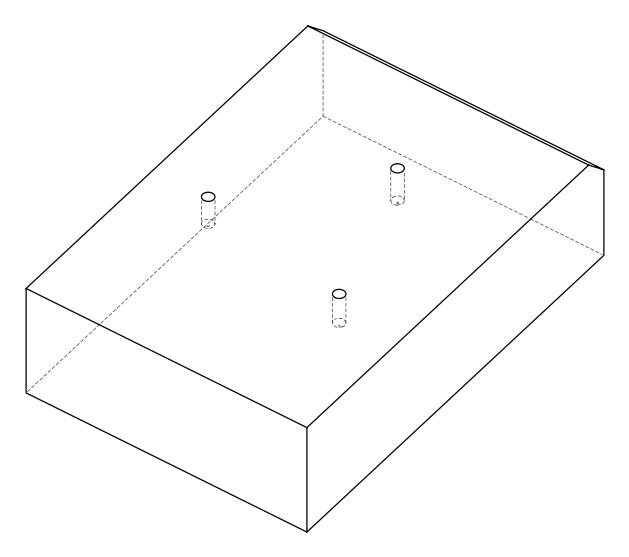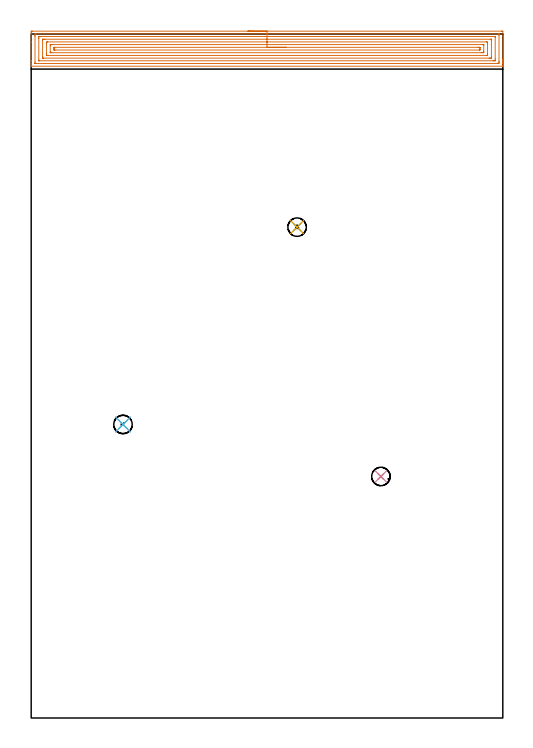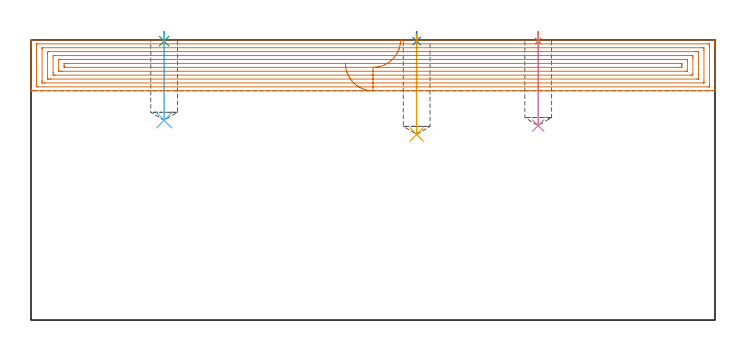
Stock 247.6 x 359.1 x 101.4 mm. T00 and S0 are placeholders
(PLAN: 7 operations, 2 tool changes, 14.6 min)
(1 SPOT_DRILL | STEP1POCKET | NXT0321_9005460120000 | 0.03 min | 1 mm3)
(2 SPOT_DRILL_1 | STEP1POCKET_1 | NXT0321_9005460120000 | 0.03 min | 1 mm3)
(3 SPOT_DRILL_2 | STEP1POCKET_2 | NXT0321_9005460120000 | 0.03 min | 2 mm3)
(4 DRILL_BLIND_HOLE_INTO_CENTER | STEP1POCKET | UGT0301_492 | 0.13 min | 2137 mm3)
(5 DRILL_BLIND_HOLE_INTO_CENTER_1 | STEP1POCKET_1 | UGT0301_492 | 0.15 min | 2372 mm3)
(6 DRILL_BLIND_HOLE_INTO_CENTER_2 | STEP1POCKET_2 | UGT0301_492 | 0.13 min | 1998 mm3)
(7 AREA_MILL | FG_CHAMFER_SURFACE | UGT0205_001 | 14.15 min | 41913 mm3)
(TOOL NXT0321_9005460120000 | NC Spot Drill, 142deg, 12mm, Carbide, Uncoated | D12 PA142 FL30 Z2)
(TOOL UGT0301_492 | Carbide Drill 9.7 mm | D9.7 PA118 FL87 Z2)
(TOOL UGT0205_001 | Chamfer Mill 20 x 3 x 45 deg. | D20 FL50 Z2)
(OP 1 SPOT_DRILL)
G17 G21 G94 G90
T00 M6
G54
G17 G0 G90 X183.6 Y126.8 S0 M3
G43 Z111.4 H0
G94 G81 G98 Z100.983 F250. R104.4
G80
M5
M2
(OP 2 SPOT_DRILL_1)
G17 G21 G94 G90
T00 M6
G54
G17 G0 G90 X139.6 Y257.7 S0 M3
G43 Z111.4 H0
G94 G81 G98 Z100.983 F250. R104.4
G80
M5
M2
(OP 3 SPOT_DRILL_2)
G17 G21 G94 G90
T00 M6
G54
G17 G0 G90 X48.2 Y154.1 S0 M3
G43 Z111.4 H0
G94 G81 G98 Z100.983 F250. R104.4
G80
M5
M2
(OP 4 DRILL_BLIND_HOLE_INTO_CENTER)
G17 G21 G94 G90
T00 M6
G54
G17 G0 G90 X183.6 Y126.8 S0 M3
G43 Z111.4 H0
G94 G81 G98 Z70.4 F250. R103.4
G80
M5
M2
(OP 5 DRILL_BLIND_HOLE_INTO_CENTER_1)
G17 G21 G94 G90
T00 M6
G54
G17 G0 G90 X139.6 Y257.7 S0 M3
G43 Z111.4 H0
G94 G81 G98 Z67.2 F250. R103.4
G80
M5
M2
(OP 6 DRILL_BLIND_HOLE_INTO_CENTER_2)
G17 G21 G94 G90
T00 M6
G54
G17 G0 G90 X48.2 Y154.1 S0 M3
G43 Z111.4 H0
G94 G81 G98 Z72.3 F250. R103.4
G80
M5
M2
(OP 7 AREA_MILL)
G17 G21 G94 G90
T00 M6
G54
G17 G0 G90 X113.8 Y360.6 S1061 M3
G43 Z111.4 H0
Z93.
G94 G1 X113.838 Z92.128 F250.
X113.952 Z91.263
X114.141 Z90.412
X114.403 Z89.58
X114.737 Z88.774
X115.14 Z88.
X115.609 Z87.264
X116.14 Z86.572
X116.729 Z85.929
X117.372 Z85.34
X118.064 Z84.808
X118.8 Z84.34
X119.574 Z83.937
X120.38 Z83.603
X121.212 Z83.341
X122.064 Z83.152
X122.928 Z83.038
X123.8 Z83.
X246.991
X247.469 Y360.595 Z83.003
X247.59 Y360.592 Z83.006
X247.6 Y360.466 Z83.131
Y345.848 Z97.747
Y345.249 Z98.345
Y344.69 Z98.907
Y344.37 Z99.226
Y343.811 Z99.785
Y343.492 Z100.103
X247.599 Y342.5 Z101.1
X247.59 Y342.206 Z101.393
X247.437 Y342.2 Z101.4
X0.162
X0.01 Y342.206 Z101.393
X0. Y342.501 Z101.099
Y342.852 Z100.747
Y343.492 Z100.103
Y344.69 Z98.907
Y345.249 Z98.345
Y354.775 Z88.822
Y359.588 Z84.009
X0.005 Y360.187 Z83.41
X0.01 Y360.592 Z83.005
X0.194 Y360.596 Z83.002
X0.609 Y360.6 Z83.
X123.8
Y359.186 Z84.414
X245.206 Y359.185 Z84.415
X245.331
X245.561 Y359.18 Z84.42
X245.584 Y359.179 Z84.421
X245.59 Y359.167 Z84.433
X245.596 Y359.137 Z84.463
X245.598 Y359.107 Z84.493
X245.6 Y358.92 Z84.68
Y358.43 Z85.17
Y344.861 Z98.739
X245.598 Y344.37 Z99.23
X245.594 Y343.988 Z99.612
X245.58 Y343.621 Z99.979
X245.206 Y343.616 Z99.984
X245.081 Y343.615 Z99.985
X2.394
X2.269
X2.039 Y343.62 Z99.98
X2.016 Y343.621 Z99.979
X2.01 Y343.634 Z99.966
X2.004 Y343.663 Z99.937
X2.002 Y343.693 Z99.907
X2. Y343.879 Z99.721
Y344.37 Z99.23
Y357.939 Z85.661
X2.002 Y358.43 Z85.17
X2.006 Y358.812 Z84.788
X2.02 Y359.179 Z84.421
X2.394 Y359.184 Z84.416
X2.52 Y359.185 Z84.415
X123.8 Y359.186 Z84.414
Y357.772 Z85.828
X243.42 Y357.771 Z85.829
X243.495 Y357.77 Z85.83
X243.554 Y357.768 Z85.832
X243.586 Y357.765 Z85.835
X243.59 Y357.727 Z85.873
X243.597 Y357.551 Z86.049
X243.6 Y357.375 Z86.225
Y345.951 Z97.649
X243.596 Y345.249 Z98.351
X243.592 Y345.08 Z98.52
X243.58 Y345.035 Z98.565
X243.532 Y345.033 Z98.567
X243.42 Y345.031 Z98.569
X242.752 Y345.029 Z98.571
X242.528 Y345.028 Z98.572
X4.18 Y345.029 Z98.571
X4.105 Y345.03 Z98.57
X4.046 Y345.032 Z98.568
X4.015 Y345.035 Z98.565
X4.01 Y345.073 Z98.527
X4.004 Y345.249 Z98.351
X4.001 Y345.425 Z98.175
X4. Y356.849 Z86.751
X4.004 Y357.551 Z86.049
X4.008 Y357.72 Z85.88
X4.02 Y357.765 Z85.835
X4.068 Y357.767 Z85.833
X4.18 Y357.769 Z85.831
X4.848 Y357.771 Z85.829
X5.072 Y357.772 Z85.828
X123.8
Y356.357 Z87.243
X241.063
X241.47 Y356.355 Z87.245
X241.554 Y356.353 Z87.247
X241.586 Y356.351 Z87.249
X241.59 Y356.313 Z87.287
X241.594 Y356.217 Z87.383
X241.6 Y355.828 Z87.772
Y347.006 Z96.594
X241.596 Y346.584 Z97.016
X241.593 Y346.479 Z97.121
X241.591 Y346.457 Z97.143
X241.573 Y346.45 Z97.15
X241.506 Y346.447 Z97.153
X241.314 Y346.444 Z97.156
X240.742 Y346.443 Z97.157
X240.422
X6.537
X6.13 Y346.445 Z97.155
X6.046 Y346.447 Z97.153
X6.014 Y346.449 Z97.151
X6.01 Y346.487 Z97.113
X6.006 Y346.583 Z97.017
X6. Y346.972 Z96.628
Y355.794 Z87.806
X6.004 Y356.216 Z87.384
X6.007 Y356.321 Z87.279
X6.01 Y356.343 Z87.257
X6.028 Y356.35 Z87.25
X6.094 Y356.353 Z87.247
X6.286 Y356.356 Z87.244
X6.858 Y356.357 Z87.243
X7.178
X123.8
Y354.943 Z88.657
X238.929
X238.957 Y354.942 Z88.658
X239.59 Y354.915 Z88.685
X239.599 Y354.283 Z89.317
X239.6 Y348.764 Z94.836
X239.597 Y348.134 Z95.466
X239.59 Y347.885 Z95.715
X238.985 Y347.858 Z95.742
X238.957
X8.671
X8.643
X8.01 Y347.885 Z95.715
X8.001 Y348.517 Z95.083
Y354.036 Z89.564
X8.003 Y354.666 Z88.934
X8.01 Y354.915 Z88.685
X8.615 Y354.942 Z88.658
X8.643
X123.8 Y354.943 Z88.657
Y353.529 Z90.071
X236.794
X237.172 Y353.527 Z90.073
X237.548 Y353.523 Z90.077
X237.589 Y353.522 Z90.078
X237.594 Y353.485 Z90.115
X237.598 Y353.41 Z90.19
X237.6 Y353.298 Z90.302
Y353.157 Z90.443
Y350.1 Z93.5
X237.599 Y349.643 Z93.957
X237.597 Y349.432 Z94.168
X237.594 Y349.327 Z94.273
X237.59 Y349.28 Z94.32
X237.543 Y349.277 Z94.323
X237.172 Y349.273 Z94.327
X236.656 Y349.271 Z94.329
X236.279
X10.806
X10.428 Y349.273 Z94.327
X10.052 Y349.277 Z94.323
X10.011 Y349.278 Z94.322
X10.006 Y349.315 Z94.285
X10.002 Y349.39 Z94.21
X10.001 Y349.502 Z94.098
X10. Y349.643 Z93.957
X10.001 Y353.157 Z90.443
X10.003 Y353.368 Z90.232
X10.006 Y353.473 Z90.127
X10.01 Y353.52 Z90.08
X10.057 Y353.523 Z90.077
X10.428 Y353.527 Z90.073
X10.944 Y353.529 Z90.071
X11.321
X123.8
Y352.115 Z91.485
X234.66 Y352.114 Z91.486
X235.386 Y352.111 Z91.489
X235.56 Y352.108 Z91.492
X235.592 Y352.103 Z91.497
X235.594 Y352.097 Z91.503
X235.598 Y352.07 Z91.53
X235.6 Y351.4 Z92.2
Y351.19 Z92.41
X235.598 Y350.979 Z92.621
X235.595 Y350.839 Z92.761
X235.59 Y350.728 Z92.872
X235.582 Y350.691 Z92.909
X235.566 Y350.69 Z92.91
X235.386 Y350.687 Z92.913
X235.219 Y350.686 Z92.914
X12.94
X12.214 Y350.689 Z92.911
X12.04 Y350.692 Z92.908
X12.008 Y350.697 Z92.903
X12.006 Y350.703 Z92.897
X12.002 Y350.73 Z92.87
X12. Y351.4 Z92.2
Y351.61 Z91.99
X12.002 Y351.821 Z91.779
X12.005 Y351.961 Z91.639
X12.01 Y352.072 Z91.528
X12.018 Y352.109 Z91.491
X12.034 Y352.11 Z91.49
X12.214 Y352.113 Z91.487
X12.381 Y352.114 Z91.486
X123.8 Y352.115 Z91.485
X124.672 Z91.523
X125.537 Z91.637
X126.388 Z91.826
X127.22 Z92.088
X128.026 Z92.422
X128.8 Z92.825
X129.536 Z93.294
X130.228 Z93.825
X130.871 Z94.414
X131.46 Z95.057
X131.992 Z95.75
X132.46 Z96.485
X132.863 Z97.259
X133.197 Z98.065
X133.459 Z98.897
X133.648 Z99.749
X133.762 Z100.614
X133.8 Z101.485
G0 Z111.4
M5
M2
